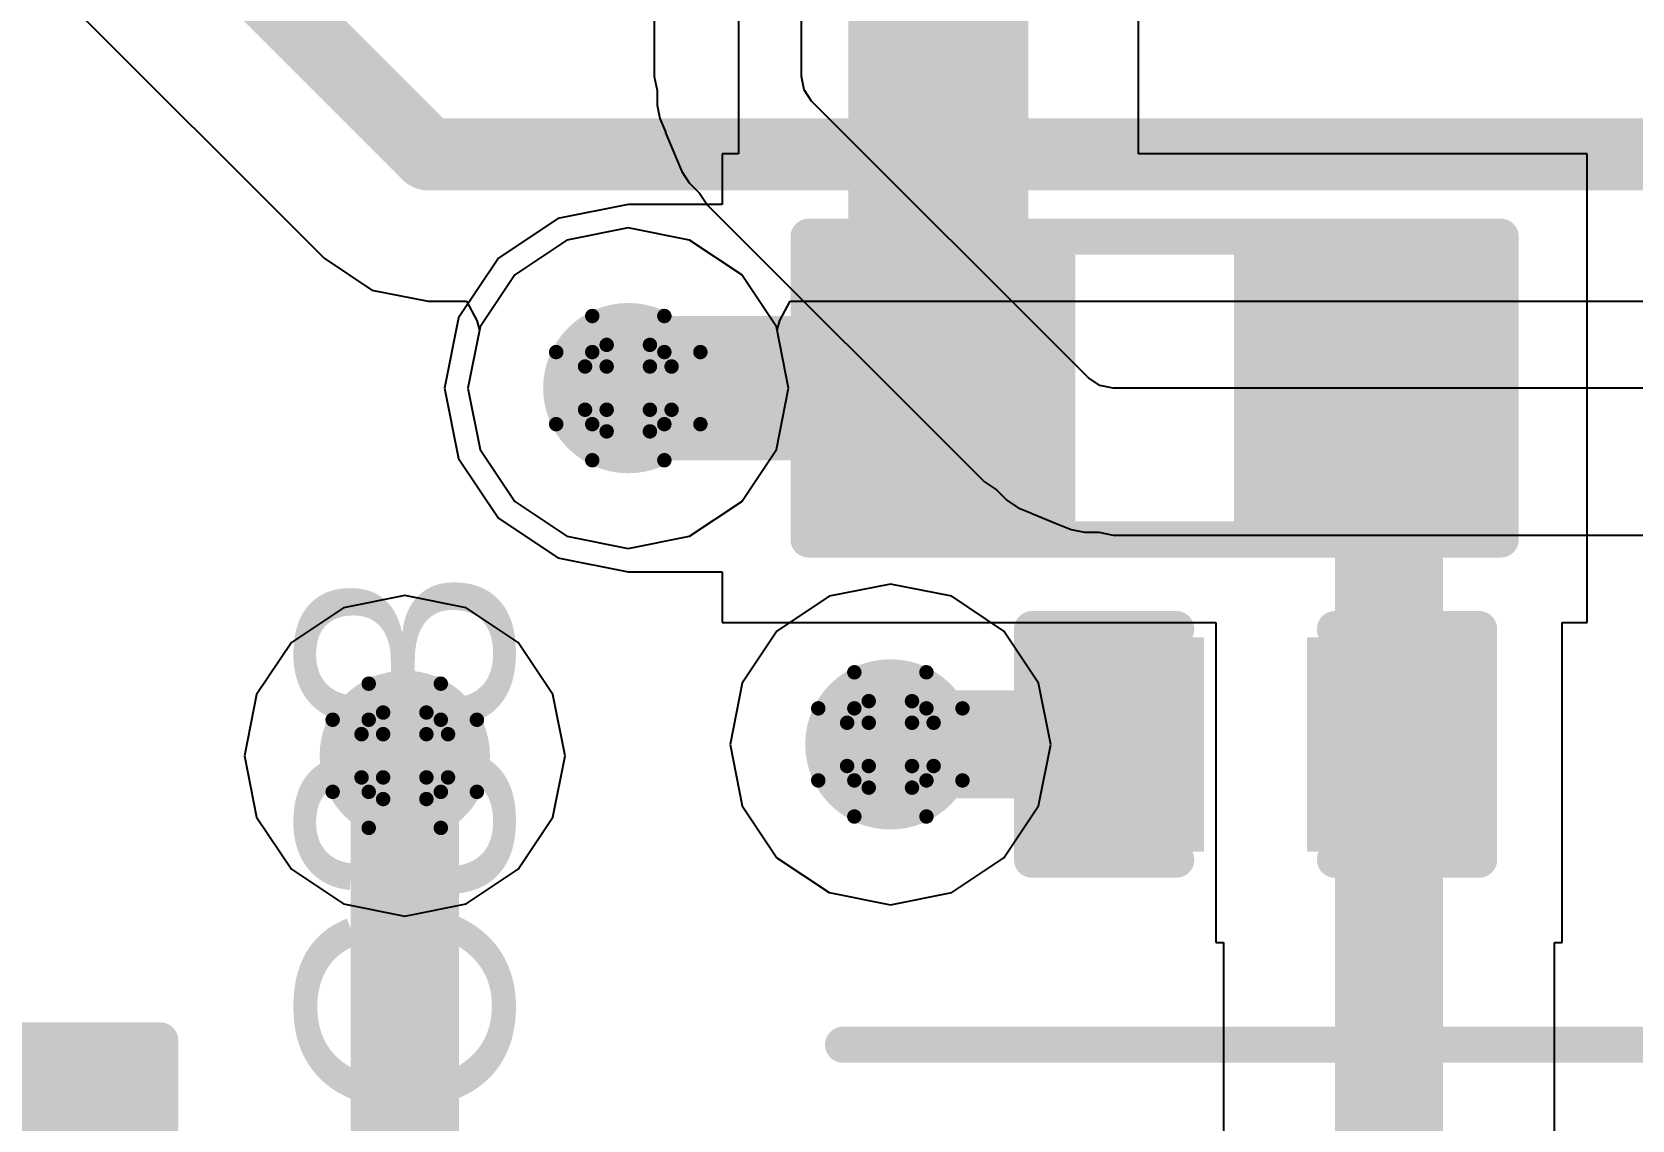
# Model space of a CAD drawing. Header units: inches. Extents: x 0 to 198, y 0 to 199.
# Drawn here: x 3.1393 to 3.3612, y 2.7205 to 2.8714 of the extents above; entities that cross this region are included whole.
import ezdxf

# ---------------------------------------------------------------- set-up
doc = ezdxf.new("R2010")
doc.units = ezdxf.units.IN
doc.header["$MEASUREMENT"] = 0
for name, color, linetype in [('Bottom Layer', 5, 'Continuous'), ('Drill Drawing', 1, 'Continuous'), ('Layer 1', 16, 'Continuous'), ('Layer 2', 76, 'Continuous'), ('Top Layer', 1, 'Continuous'), ('Top Overlay', 2, 'Continuous'), ('Top Paste', 8, 'Continuous'), ('Top Solder', 216, 'Continuous'), ('Via Holes', 16, 'Continuous')]:
    doc.layers.add(name, color=color, linetype=linetype)
doc.styles.add('Arial', font='', dxfattribs={"height": 0.2})
doc.styles.get('Arial').set_extended_font_data('Arial')

# ---------------------------------------------------------------- blocks, each defined once
blk = doc.blocks.new('41_SMD_UFL_M______47')
at = {"layer": 'Top Overlay'}
blk.add_lwpolyline([(-0.3560001, 0.3980001, 0.005, 0.005, 0), (0.3559999, 0.3980001, 0.005, 0.005, 0)], format="xyseb", dxfattribs=at)
blk.add_lwpolyline([(-0.3572501, 0.3980001, 0.0025, 0.0025, 1), (-0.3547501, 0.3980001, 0.0025, 0.0025, 1)], format="xyseb", close=True, dxfattribs=at)
blk = doc.blocks.new('R___0603_163')
at = {"layer": 'Top Layer'}
for points in [[(-0.0149996, 0.0175005), (-0.0149996, -0.0174995), (-0.0449996, -0.0174995), (-0.0449996, 0.0175005)], [(0.0450003, 0.0175005), (0.0450003, -0.0174995), (0.0150003, -0.0174995), (0.0150003, 0.0175005)]]:
    blk.add_hatch(color=1, dxfattribs=at).paths.add_polyline_path(points)
at = {"layer": 'Top Paste'}
for points in [[(-0.0149996, 0.0175005), (-0.0149996, -0.0174995), (-0.0449996, -0.0174995), (-0.0449996, 0.0175005)], [(0.0450003, 0.0175005), (0.0450003, -0.0174995), (0.0150003, -0.0174995), (0.0150003, 0.0175005)]]:
    blk.add_hatch(color=8, dxfattribs=at).paths.add_polyline_path(points)
at = {"layer": 'Top Solder'}
for points in [[(-0.0109996, 0.0215005), (-0.0109996, -0.0214995), (-0.0489996, -0.0214995), (-0.0489996, 0.0215005)], [(0.0490003, 0.0215005), (0.0490003, -0.0214995), (0.0110003, -0.0214995), (0.0110003, 0.0215005)]]:
    blk.add_hatch(color=216, dxfattribs=at).paths.add_polyline_path(points)
at = {"layer": 'Top Overlay'}
for points in [[(-0.0479995, 0.0210005, 0.005, 0.005, 0), (-0.0479996, -0.0209996, 0.005, 0.005, 0)], [(0.0480004, 0.0210004, 0.005, 0.005, 0), (-0.0479995, 0.0210005, 0.005, 0.005, 0)], [(0.0480004, 0.0210004, 0.005, 0.005, 0), (0.0480004, -0.0209997, 0.005, 0.005, 0)], [(0.0480004, -0.0209997, 0.005, 0.005, 0), (-0.0479996, -0.0209996, 0.005, 0.005, 0)]]:
    blk.add_lwpolyline(points, format="xyseb", dxfattribs=at)
for points in [[(-0.0492495, 0.0210005, 0.0025, 0.0025, 1), (-0.0467495, 0.0210005, 0.0025, 0.0025, 1)], [(-0.0492495, 0.0210005, 0.0025, 0.0025, 1), (-0.0467495, 0.0210005, 0.0025, 0.0025, 1)], [(0.0467504, 0.0210004, 0.0025, 0.0025, 1), (0.0492504, 0.0210004, 0.0025, 0.0025, 1)], [(0.0467504, 0.0210004, 0.0025, 0.0025, 1), (0.0492504, 0.0210004, 0.0025, 0.0025, 1)], [(-0.0492496, -0.0209996, 0.0025, 0.0025, 1), (-0.0467496, -0.0209996, 0.0025, 0.0025, 1)], [(-0.0492496, -0.0209996, 0.0025, 0.0025, 1), (-0.0467496, -0.0209996, 0.0025, 0.0025, 1)], [(0.0467504, -0.0209997, 0.0025, 0.0025, 1), (0.0492504, -0.0209997, 0.0025, 0.0025, 1)], [(0.0467504, -0.0209997, 0.0025, 0.0025, 1), (0.0492504, -0.0209997, 0.0025, 0.0025, 1)]]:
    blk.add_lwpolyline(points, format="xyseb", close=True, dxfattribs=at)
blk = doc.blocks.new('C___0805_345')
at = {"layer": 'Top Layer'}
for points in [[(-0.0600001, 0.0299996), (-0.0200001, 0.0299996), (-0.0200001, -0.0300004), (-0.0600001, -0.0300004)], [(0.0199999, 0.0299996), (0.0599999, 0.0299996), (0.0599999, -0.0300004), (0.0199999, -0.0300004)]]:
    blk.add_hatch(color=1, dxfattribs=at).paths.add_polyline_path(points)
at = {"layer": 'Top Paste'}
for points in [[(-0.0600001, 0.0299996), (-0.0200001, 0.0299996), (-0.0200001, -0.0300004), (-0.0600001, -0.0300004)], [(0.0199999, 0.0299996), (0.0599999, 0.0299996), (0.0599999, -0.0300004), (0.0199999, -0.0300004)]]:
    blk.add_hatch(color=8, dxfattribs=at).paths.add_polyline_path(points)
at = {"layer": 'Top Solder'}
for points in [[(-0.062756, 0.0327555), (-0.0172442, 0.0327555), (-0.0172442, -0.0327563), (-0.062756, -0.0327563)], [(0.017244, 0.0327555), (0.0627558, 0.0327555), (0.0627558, -0.0327563), (0.017244, -0.0327563)]]:
    blk.add_hatch(color=216, dxfattribs=at).paths.add_polyline_path(points)
at = {"layer": 'Top Overlay'}
for points in [[(-0.0240001, 0.0339996, 0.005, 0.005, 0), (-0.0640001, 0.0339996, 0.005, 0.005, 0)], [(-0.0640001, -0.0340004, 0.005, 0.005, 0), (-0.0640001, 0.0339996, 0.005, 0.005, 0)], [(0.0639999, 0.0339996, 0.005, 0.005, 0), (0.0239999, 0.0339996, 0.005, 0.005, 0)], [(0.0639999, -0.0340004, 0.005, 0.005, 0), (0.0639999, 0.0339996, 0.005, 0.005, 0)], [(-0.0240001, -0.0340004, 0.005, 0.005, 0), (-0.0640001, -0.0340004, 0.005, 0.005, 0)], [(0.0639999, -0.0340004, 0.005, 0.005, 0), (0.0239999, -0.0340004, 0.005, 0.005, 0)]]:
    blk.add_lwpolyline(points, format="xyseb", dxfattribs=at)
for points in [[(-0.0652501, 0.0339996, 0.0025, 0.0025, 1), (-0.0627501, 0.0339996, 0.0025, 0.0025, 1)], [(-0.0652501, 0.0339996, 0.0025, 0.0025, 1), (-0.0627501, 0.0339996, 0.0025, 0.0025, 1)], [(-0.0252501, 0.0339996, 0.0025, 0.0025, 1), (-0.0227501, 0.0339996, 0.0025, 0.0025, 1)], [(0.0227499, 0.0339996, 0.0025, 0.0025, 1), (0.0252499, 0.0339996, 0.0025, 0.0025, 1)], [(0.0627499, 0.0339996, 0.0025, 0.0025, 1), (0.0652499, 0.0339996, 0.0025, 0.0025, 1)], [(0.0627499, 0.0339996, 0.0025, 0.0025, 1), (0.0652499, 0.0339996, 0.0025, 0.0025, 1)], [(-0.0652501, -0.0340004, 0.0025, 0.0025, 1), (-0.0627501, -0.0340004, 0.0025, 0.0025, 1)], [(-0.0652501, -0.0340004, 0.0025, 0.0025, 1), (-0.0627501, -0.0340004, 0.0025, 0.0025, 1)], [(-0.0252501, -0.0340004, 0.0025, 0.0025, 1), (-0.0227501, -0.0340004, 0.0025, 0.0025, 1)], [(0.0227499, -0.0340004, 0.0025, 0.0025, 1), (0.0252499, -0.0340004, 0.0025, 0.0025, 1)], [(0.0627499, -0.0340004, 0.0025, 0.0025, 1), (0.0652499, -0.0340004, 0.0025, 0.0025, 1)], [(0.0627499, -0.0340004, 0.0025, 0.0025, 1), (0.0652499, -0.0340004, 0.0025, 0.0025, 1)]]:
    blk.add_lwpolyline(points, format="xyseb", close=True, dxfattribs=at)
blk = doc.blocks.new('C___0402_348')
at = {"layer": 'Top Layer'}
for points in [[(-0.0274996, -0.0124998), (-0.0274996, 0.0125002), (-0.009499599999999999, 0.0125002), (-0.009499600000000002, -0.0124998)], [(0.009500399999999999, -0.0124999), (0.0095004, 0.0125001), (0.0275004, 0.0125001), (0.0275004, -0.0124999)]]:
    blk.add_hatch(color=1, dxfattribs=at).paths.add_polyline_path(points)
at = {"layer": 'Top Paste'}
for points in [[(-0.0274996, -0.0124998), (-0.0274996, 0.0125002), (-0.009499599999999999, 0.0125002), (-0.009499600000000002, -0.0124998)], [(0.009500399999999999, -0.0124999), (0.0095004, 0.0125001), (0.0275004, 0.0125001), (0.0275004, -0.0124999)]]:
    blk.add_hatch(color=8, dxfattribs=at).paths.add_polyline_path(points)
at = {"layer": 'Top Solder'}
for points in [[(-0.0298618, -0.014862), (-0.0298618, 0.0148624), (-0.007137399999999999, 0.0148624), (-0.007137400000000001, -0.014862)], [(0.007138199999999998, -0.0148621), (0.007138200000000002, 0.0148623), (0.0298626, 0.0148623), (0.0298626, -0.0148621)]]:
    blk.add_hatch(color=216, dxfattribs=at).paths.add_polyline_path(points)
at = {"layer": 'Top Overlay'}
for points in [[(-0.0309996, -0.0159999, 0.005, 0.005, 0), (-0.0309995, 0.0160001, 0.005, 0.005, 0)], [(-0.0309995, 0.0160001, 0.005, 0.005, 0), (-0.0109996, 0.0160001, 0.005, 0.005, 0)], [(0.0110002, 0.0160001, 0.005, 0.005, 0), (0.0310003, 0.0160001, 0.005, 0.005, 0)], [(0.0310003, 0.0160001, 0.005, 0.005, 0), (0.0310004, -0.0159999, 0.005, 0.005, 0)], [(-0.0309996, -0.0159999, 0.005, 0.005, 0), (-0.0109997, -0.0159999, 0.005, 0.005, 0)], [(0.0110004, -0.0159999, 0.005, 0.005, 0), (0.0310004, -0.0159999, 0.005, 0.005, 0)]]:
    blk.add_lwpolyline(points, format="xyseb", dxfattribs=at)
for points in [[(-0.0322495, 0.0160001, 0.0025, 0.0025, 1), (-0.0297495, 0.0160001, 0.0025, 0.0025, 1)], [(-0.0322495, 0.0160001, 0.0025, 0.0025, 1), (-0.0297495, 0.0160001, 0.0025, 0.0025, 1)], [(-0.0122496, 0.0160001, 0.0025, 0.0025, 1), (-0.0097496, 0.0160001, 0.0025, 0.0025, 1)], [(0.0097502, 0.0160001, 0.0025, 0.0025, 1), (0.0122502, 0.0160001, 0.0025, 0.0025, 1)], [(0.0297503, 0.0160001, 0.0025, 0.0025, 1), (0.0322503, 0.0160001, 0.0025, 0.0025, 1)], [(0.0297503, 0.0160001, 0.0025, 0.0025, 1), (0.0322503, 0.0160001, 0.0025, 0.0025, 1)], [(-0.0322496, -0.0159999, 0.0025, 0.0025, 1), (-0.0297496, -0.0159999, 0.0025, 0.0025, 1)], [(-0.0322496, -0.0159999, 0.0025, 0.0025, 1), (-0.0297496, -0.0159999, 0.0025, 0.0025, 1)], [(-0.0122497, -0.0159999, 0.0025, 0.0025, 1), (-0.0097497, -0.0159999, 0.0025, 0.0025, 1)], [(0.0097504, -0.0159999, 0.0025, 0.0025, 1), (0.0122504, -0.0159999, 0.0025, 0.0025, 1)], [(0.0297504, -0.0159999, 0.0025, 0.0025, 1), (0.0322504, -0.0159999, 0.0025, 0.0025, 1)], [(0.0297504, -0.0159999, 0.0025, 0.0025, 1), (0.0322504, -0.0159999, 0.0025, 0.0025, 1)]]:
    blk.add_lwpolyline(points, format="xyseb", close=True, dxfattribs=at)

msp = doc.modelspace()

# ---------------------------------------------------------------- hatches: boundary and pattern name
at = {"layer": 'Bottom Layer'}
h = msp.add_hatch(color=5, dxfattribs=at)
edge = h.paths.add_edge_path()
edge.add_arc((3.2219996, 2.8219996), 0.011811, 0, 360)
h = msp.add_hatch(color=5, dxfattribs=at)
edge = h.paths.add_edge_path()
edge.add_arc((3.191, 2.771), 0.011811, 0, 360)
h = msp.add_hatch(color=5, dxfattribs=at)
edge = h.paths.add_edge_path()
edge.add_arc((3.2583475, 2.7725816), 0.011811, 0, 360)
at = {"layer": 'Layer 1'}
h = msp.add_hatch(color=16, dxfattribs=at)
edge = h.paths.add_edge_path()
edge.add_arc((3.2219996, 2.8219996), 0.011811, 0, 360)
h = msp.add_hatch(color=16, dxfattribs=at)
edge = h.paths.add_edge_path()
edge.add_arc((3.191, 2.771), 0.011811, 0, 360)
h = msp.add_hatch(color=16, dxfattribs=at)
edge = h.paths.add_edge_path()
edge.add_arc((3.2583475, 2.7725816), 0.011811, 0, 360)
at = {"layer": 'Layer 2'}
h = msp.add_hatch(color=76, dxfattribs=at)
edge = h.paths.add_edge_path()
edge.add_arc((3.2219996, 2.8219996), 0.011811, 0, 360)
h = msp.add_hatch(color=76, dxfattribs=at)
edge = h.paths.add_edge_path()
edge.add_arc((3.191, 2.771), 0.011811, 0, 360)
h = msp.add_hatch(color=76, dxfattribs=at)
edge = h.paths.add_edge_path()
edge.add_arc((3.2583475, 2.7725816), 0.011811, 0, 360)
at = {"layer": 'Top Layer'}
h = msp.add_hatch(color=1, dxfattribs=at)
edge = h.paths.add_edge_path()
edge.add_arc((3.2219996, 2.8219996), 0.011811, 0, 360)
h = msp.add_hatch(color=1, dxfattribs=at)
edge = h.paths.add_edge_path()
edge.add_arc((3.191, 2.771), 0.011811, 0, 360)
h = msp.add_hatch(color=1, dxfattribs=at)
edge = h.paths.add_edge_path()
edge.add_arc((3.2583475, 2.7725816), 0.011811, 0, 360)
at = {"layer": 'Via Holes'}
h = msp.add_hatch(color=7, dxfattribs=at)
edge = h.paths.add_edge_path()
edge.add_arc((3.2219996, 2.8219996), 0.0059055, 0, 360)
h = msp.add_hatch(color=7, dxfattribs=at)
edge = h.paths.add_edge_path()
edge.add_arc((3.2583475, 2.7725816), 0.0059055, 0, 360)
h = msp.add_hatch(color=7, dxfattribs=at)
edge = h.paths.add_edge_path()
edge.add_arc((3.191, 2.771), 0.0059055, 0, 360)

# ---------------------------------------------------------------- linework, layer by layer
at = {"layer": 'Bottom Layer'}
for p, q in [((3.1429144, 2.8769136), (3.1798132, 2.8400148)), ((3.1798132, 2.8400148), (3.1864288, 2.8355944)), ((3.1864288, 2.8355944), (3.1942324, 2.8340422)), ((3.1942324, 2.8340422), (3.1995716, 2.8340422)), ((3.1995716, 2.8340422), (3.2009978, 2.831374)), ((3.2430014, 2.831374), (3.2444276, 2.8340422)), ((3.2444276, 2.8340422), (3.6281613, 2.8340422)), ((3.2013611, 2.8300421), (3.1997613, 2.8219996)), ((3.2009978, 2.831374), (3.2013611, 2.8300421)), ((3.2426381, 2.8300421), (3.2430014, 2.831374)), ((3.2442379, 2.8219996), (3.2426381, 2.8300421)), ((3.1997613, 2.8219996), (3.2014541, 2.8134894)), ((3.2425451, 2.8134894), (3.2442379, 2.8219996)), ((3.2014541, 2.8134894), (3.2062747, 2.8062747)), ((3.2377245, 2.8062747), (3.2425451, 2.8134894)), ((3.2062747, 2.8062747), (3.2134894, 2.8014541)), ((3.2305098, 2.8014541), (3.2377245, 2.8062747)), ((3.2134894, 2.8014541), (3.2219996, 2.7997613)), ((3.2219996, 2.7997613), (3.2305098, 2.8014541))]:
    msp.add_line(p, q, dxfattribs=at)
for points in [[(3.1573336, 2.8913328, 0.01, 0.01, 0), (3.1942324, 2.854434, 0.01, 0.01, 0)], [(3.1942324, 2.854434, 0.01, 0.01, 0), (3.6281613, 2.854434, 0.01, 0.01, 0)]]:
    msp.add_lwpolyline(points, format="xyseb", dxfattribs=at)
msp.add_lwpolyline([(3.1917324, 2.854434, 0.005, 0.005, 1), (3.1967324, 2.854434, 0.005, 0.005, 1)], format="xyseb", close=True, dxfattribs=at)
msp.add_lwpolyline([(3.1917324, 2.854434, 0.005, 0.005, 1), (3.1967324, 2.854434, 0.005, 0.005, 1)], format="xyseb", close=True, dxfattribs=at)
at = {"layer": 'Drill Drawing'}
for points in [[(3.2169996, 2.8269996, 0.002, 0.002, 0), (3.2169996, 2.8319996, 0.002, 0.002, 0)], [(3.2169996, 2.8319996, 0.002, 0.002, 0), (3.2269996, 2.8319996, 0.002, 0.002, 0)], [(3.2269996, 2.8269996, 0.002, 0.002, 0), (3.2269996, 2.8319996, 0.002, 0.002, 0)], [(3.2119996, 2.8169996, 0.002, 0.002, 0), (3.2119996, 2.8269996, 0.002, 0.002, 0)], [(3.2119996, 2.8269996, 0.002, 0.002, 0), (3.2169996, 2.8269996, 0.002, 0.002, 0)], [(3.2189996, 2.8249996, 0.002, 0.002, 0), (3.2189996, 2.8279996, 0.002, 0.002, 0)], [(3.2189996, 2.8279996, 0.002, 0.002, 0), (3.2249996, 2.8279996, 0.002, 0.002, 0)], [(3.2249996, 2.8249996, 0.002, 0.002, 0), (3.2249996, 2.8279996, 0.002, 0.002, 0)], [(3.2269996, 2.8269996, 0.002, 0.002, 0), (3.2319996, 2.8269996, 0.002, 0.002, 0)], [(3.2319996, 2.8169996, 0.002, 0.002, 0), (3.2319996, 2.8269996, 0.002, 0.002, 0)], [(3.2159996, 2.8189996, 0.002, 0.002, 0), (3.2159996, 2.8249996, 0.002, 0.002, 0)], [(3.2159996, 2.8249996, 0.002, 0.002, 0), (3.2189996, 2.8249996, 0.002, 0.002, 0)], [(3.2249996, 2.8249996, 0.002, 0.002, 0), (3.2279996, 2.8249996, 0.002, 0.002, 0)], [(3.2279996, 2.8189996, 0.002, 0.002, 0), (3.2279996, 2.8249996, 0.002, 0.002, 0)], [(3.2159996, 2.8189996, 0.002, 0.002, 0), (3.2189996, 2.8189996, 0.002, 0.002, 0)], [(3.2189996, 2.8159996, 0.002, 0.002, 0), (3.2189996, 2.8189996, 0.002, 0.002, 0)], [(3.2249996, 2.8189996, 0.002, 0.002, 0), (3.2279996, 2.8189996, 0.002, 0.002, 0)], [(3.2249996, 2.8159996, 0.002, 0.002, 0), (3.2249996, 2.8189996, 0.002, 0.002, 0)], [(3.2119996, 2.8169996, 0.002, 0.002, 0), (3.2169996, 2.8169996, 0.002, 0.002, 0)], [(3.2169996, 2.8119996, 0.002, 0.002, 0), (3.2169996, 2.8169996, 0.002, 0.002, 0)], [(3.2189996, 2.8159996, 0.002, 0.002, 0), (3.2249996, 2.8159996, 0.002, 0.002, 0)], [(3.2269996, 2.8169996, 0.002, 0.002, 0), (3.2319996, 2.8169996, 0.002, 0.002, 0)], [(3.2269996, 2.8119996, 0.002, 0.002, 0), (3.2269996, 2.8169996, 0.002, 0.002, 0)], [(3.2169996, 2.8119996, 0.002, 0.002, 0), (3.2269996, 2.8119996, 0.002, 0.002, 0)], [(3.2533475, 2.7775816, 0.002, 0.002, 0), (3.2533475, 2.7825816, 0.002, 0.002, 0)], [(3.2533475, 2.7825816, 0.002, 0.002, 0), (3.2633475, 2.7825816, 0.002, 0.002, 0)], [(3.2633475, 2.7775816, 0.002, 0.002, 0), (3.2633475, 2.7825816, 0.002, 0.002, 0)], [(3.186, 2.776, 0.002, 0.002, 0), (3.186, 2.781, 0.002, 0.002, 0)], [(3.186, 2.781, 0.002, 0.002, 0), (3.196, 2.781, 0.002, 0.002, 0)], [(3.196, 2.776, 0.002, 0.002, 0), (3.196, 2.781, 0.002, 0.002, 0)], [(3.2483475, 2.7675816, 0.002, 0.002, 0), (3.2483475, 2.7775816, 0.002, 0.002, 0)], [(3.2483475, 2.7775816, 0.002, 0.002, 0), (3.2533475, 2.7775816, 0.002, 0.002, 0)], [(3.2553475, 2.7755816, 0.002, 0.002, 0), (3.2553475, 2.7785816, 0.002, 0.002, 0)], [(3.2553475, 2.7785816, 0.002, 0.002, 0), (3.2613475, 2.7785816, 0.002, 0.002, 0)], [(3.2613475, 2.7755816, 0.002, 0.002, 0), (3.2613475, 2.7785816, 0.002, 0.002, 0)], [(3.2633475, 2.7775816, 0.002, 0.002, 0), (3.2683475, 2.7775816, 0.002, 0.002, 0)], [(3.2683475, 2.7675816, 0.002, 0.002, 0), (3.2683475, 2.7775816, 0.002, 0.002, 0)], [(3.181, 2.766, 0.002, 0.002, 0), (3.181, 2.776, 0.002, 0.002, 0)], [(3.181, 2.776, 0.002, 0.002, 0), (3.186, 2.776, 0.002, 0.002, 0)], [(3.188, 2.774, 0.002, 0.002, 0), (3.188, 2.777, 0.002, 0.002, 0)], [(3.188, 2.777, 0.002, 0.002, 0), (3.194, 2.777, 0.002, 0.002, 0)], [(3.194, 2.774, 0.002, 0.002, 0), (3.194, 2.777, 0.002, 0.002, 0)], [(3.196, 2.776, 0.002, 0.002, 0), (3.201, 2.776, 0.002, 0.002, 0)], [(3.201, 2.766, 0.002, 0.002, 0), (3.201, 2.776, 0.002, 0.002, 0)], [(3.2523475, 2.7695816, 0.002, 0.002, 0), (3.2523475, 2.7755816, 0.002, 0.002, 0)], [(3.2523475, 2.7755816, 0.002, 0.002, 0), (3.2553475, 2.7755816, 0.002, 0.002, 0)], [(3.2613475, 2.7755816, 0.002, 0.002, 0), (3.2643475, 2.7755816, 0.002, 0.002, 0)], [(3.2643475, 2.7695816, 0.002, 0.002, 0), (3.2643475, 2.7755816, 0.002, 0.002, 0)], [(3.185, 2.768, 0.002, 0.002, 0), (3.185, 2.774, 0.002, 0.002, 0)], [(3.185, 2.774, 0.002, 0.002, 0), (3.188, 2.774, 0.002, 0.002, 0)], [(3.194, 2.774, 0.002, 0.002, 0), (3.197, 2.774, 0.002, 0.002, 0)], [(3.197, 2.768, 0.002, 0.002, 0), (3.197, 2.774, 0.002, 0.002, 0)], [(3.2523475, 2.7695816, 0.002, 0.002, 0), (3.2553475, 2.7695816, 0.002, 0.002, 0)], [(3.2553475, 2.7665816, 0.002, 0.002, 0), (3.2553475, 2.7695816, 0.002, 0.002, 0)], [(3.2613475, 2.7695816, 0.002, 0.002, 0), (3.2643475, 2.7695816, 0.002, 0.002, 0)], [(3.2613475, 2.7665816, 0.002, 0.002, 0), (3.2613475, 2.7695816, 0.002, 0.002, 0)], [(3.185, 2.768, 0.002, 0.002, 0), (3.188, 2.768, 0.002, 0.002, 0)], [(3.188, 2.765, 0.002, 0.002, 0), (3.188, 2.768, 0.002, 0.002, 0)], [(3.194, 2.768, 0.002, 0.002, 0), (3.197, 2.768, 0.002, 0.002, 0)], [(3.194, 2.765, 0.002, 0.002, 0), (3.194, 2.768, 0.002, 0.002, 0)], [(3.2483475, 2.7675816, 0.002, 0.002, 0), (3.2533475, 2.7675816, 0.002, 0.002, 0)], [(3.2533475, 2.7625816, 0.002, 0.002, 0), (3.2533475, 2.7675816, 0.002, 0.002, 0)], [(3.2553475, 2.7665816, 0.002, 0.002, 0), (3.2613475, 2.7665816, 0.002, 0.002, 0)], [(3.2633475, 2.7675816, 0.002, 0.002, 0), (3.2683475, 2.7675816, 0.002, 0.002, 0)], [(3.2633475, 2.7625816, 0.002, 0.002, 0), (3.2633475, 2.7675816, 0.002, 0.002, 0)], [(3.181, 2.766, 0.002, 0.002, 0), (3.186, 2.766, 0.002, 0.002, 0)], [(3.186, 2.761, 0.002, 0.002, 0), (3.186, 2.766, 0.002, 0.002, 0)], [(3.188, 2.765, 0.002, 0.002, 0), (3.194, 2.765, 0.002, 0.002, 0)], [(3.196, 2.766, 0.002, 0.002, 0), (3.201, 2.766, 0.002, 0.002, 0)], [(3.196, 2.761, 0.002, 0.002, 0), (3.196, 2.766, 0.002, 0.002, 0)], [(3.2533475, 2.7625816, 0.002, 0.002, 0), (3.2633475, 2.7625816, 0.002, 0.002, 0)], [(3.186, 2.761, 0.002, 0.002, 0), (3.196, 2.761, 0.002, 0.002, 0)]]:
    msp.add_lwpolyline(points, format="xyseb", dxfattribs=at)
for points in [[(3.2164996, 2.8319996, 0.001, 0.001, 1), (3.2174996, 2.8319996, 0.001, 0.001, 1)], [(3.2164996, 2.8319996, 0.001, 0.001, 1), (3.2174996, 2.8319996, 0.001, 0.001, 1)], [(3.2264996, 2.8319996, 0.001, 0.001, 1), (3.2274996, 2.8319996, 0.001, 0.001, 1)], [(3.2264996, 2.8319996, 0.001, 0.001, 1), (3.2274996, 2.8319996, 0.001, 0.001, 1)], [(3.2114996, 2.8269996, 0.001, 0.001, 1), (3.2124996, 2.8269996, 0.001, 0.001, 1)], [(3.2114996, 2.8269996, 0.001, 0.001, 1), (3.2124996, 2.8269996, 0.001, 0.001, 1)], [(3.2164996, 2.8269996, 0.001, 0.001, 1), (3.2174996, 2.8269996, 0.001, 0.001, 1)], [(3.2164996, 2.8269996, 0.001, 0.001, 1), (3.2174996, 2.8269996, 0.001, 0.001, 1)], [(3.2184996, 2.8279996, 0.001, 0.001, 1), (3.2194996, 2.8279996, 0.001, 0.001, 1)], [(3.2184996, 2.8279996, 0.001, 0.001, 1), (3.2194996, 2.8279996, 0.001, 0.001, 1)], [(3.2244996, 2.8279996, 0.001, 0.001, 1), (3.2254996, 2.8279996, 0.001, 0.001, 1)], [(3.2244996, 2.8279996, 0.001, 0.001, 1), (3.2254996, 2.8279996, 0.001, 0.001, 1)], [(3.2264996, 2.8269996, 0.001, 0.001, 1), (3.2274996, 2.8269996, 0.001, 0.001, 1)], [(3.2264996, 2.8269996, 0.001, 0.001, 1), (3.2274996, 2.8269996, 0.001, 0.001, 1)], [(3.2314996, 2.8269996, 0.001, 0.001, 1), (3.2324996, 2.8269996, 0.001, 0.001, 1)], [(3.2314996, 2.8269996, 0.001, 0.001, 1), (3.2324996, 2.8269996, 0.001, 0.001, 1)], [(3.2154996, 2.8249996, 0.001, 0.001, 1), (3.2164996, 2.8249996, 0.001, 0.001, 1)], [(3.2154996, 2.8249996, 0.001, 0.001, 1), (3.2164996, 2.8249996, 0.001, 0.001, 1)], [(3.2184996, 2.8249996, 0.001, 0.001, 1), (3.2194996, 2.8249996, 0.001, 0.001, 1)], [(3.2184996, 2.8249996, 0.001, 0.001, 1), (3.2194996, 2.8249996, 0.001, 0.001, 1)], [(3.2244996, 2.8249996, 0.001, 0.001, 1), (3.2254996, 2.8249996, 0.001, 0.001, 1)], [(3.2244996, 2.8249996, 0.001, 0.001, 1), (3.2254996, 2.8249996, 0.001, 0.001, 1)], [(3.2274996, 2.8249996, 0.001, 0.001, 1), (3.2284996, 2.8249996, 0.001, 0.001, 1)], [(3.2274996, 2.8249996, 0.001, 0.001, 1), (3.2284996, 2.8249996, 0.001, 0.001, 1)], [(3.2154996, 2.8189996, 0.001, 0.001, 1), (3.2164996, 2.8189996, 0.001, 0.001, 1)], [(3.2154996, 2.8189996, 0.001, 0.001, 1), (3.2164996, 2.8189996, 0.001, 0.001, 1)], [(3.2184996, 2.8189996, 0.001, 0.001, 1), (3.2194996, 2.8189996, 0.001, 0.001, 1)], [(3.2184996, 2.8189996, 0.001, 0.001, 1), (3.2194996, 2.8189996, 0.001, 0.001, 1)], [(3.2244996, 2.8189996, 0.001, 0.001, 1), (3.2254996, 2.8189996, 0.001, 0.001, 1)], [(3.2244996, 2.8189996, 0.001, 0.001, 1), (3.2254996, 2.8189996, 0.001, 0.001, 1)], [(3.2274996, 2.8189996, 0.001, 0.001, 1), (3.2284996, 2.8189996, 0.001, 0.001, 1)], [(3.2274996, 2.8189996, 0.001, 0.001, 1), (3.2284996, 2.8189996, 0.001, 0.001, 1)], [(3.2114996, 2.8169996, 0.001, 0.001, 1), (3.2124996, 2.8169996, 0.001, 0.001, 1)], [(3.2114996, 2.8169996, 0.001, 0.001, 1), (3.2124996, 2.8169996, 0.001, 0.001, 1)], [(3.2164996, 2.8169996, 0.001, 0.001, 1), (3.2174996, 2.8169996, 0.001, 0.001, 1)], [(3.2164996, 2.8169996, 0.001, 0.001, 1), (3.2174996, 2.8169996, 0.001, 0.001, 1)], [(3.2184996, 2.8159996, 0.001, 0.001, 1), (3.2194996, 2.8159996, 0.001, 0.001, 1)], [(3.2184996, 2.8159996, 0.001, 0.001, 1), (3.2194996, 2.8159996, 0.001, 0.001, 1)], [(3.2244996, 2.8159996, 0.001, 0.001, 1), (3.2254996, 2.8159996, 0.001, 0.001, 1)], [(3.2244996, 2.8159996, 0.001, 0.001, 1), (3.2254996, 2.8159996, 0.001, 0.001, 1)], [(3.2264996, 2.8169996, 0.001, 0.001, 1), (3.2274996, 2.8169996, 0.001, 0.001, 1)], [(3.2264996, 2.8169996, 0.001, 0.001, 1), (3.2274996, 2.8169996, 0.001, 0.001, 1)], [(3.2314996, 2.8169996, 0.001, 0.001, 1), (3.2324996, 2.8169996, 0.001, 0.001, 1)], [(3.2314996, 2.8169996, 0.001, 0.001, 1), (3.2324996, 2.8169996, 0.001, 0.001, 1)], [(3.2164996, 2.8119996, 0.001, 0.001, 1), (3.2174996, 2.8119996, 0.001, 0.001, 1)], [(3.2164996, 2.8119996, 0.001, 0.001, 1), (3.2174996, 2.8119996, 0.001, 0.001, 1)], [(3.2264996, 2.8119996, 0.001, 0.001, 1), (3.2274996, 2.8119996, 0.001, 0.001, 1)], [(3.2264996, 2.8119996, 0.001, 0.001, 1), (3.2274996, 2.8119996, 0.001, 0.001, 1)], [(3.2528475, 2.7825816, 0.001, 0.001, 1), (3.2538475, 2.7825816, 0.001, 0.001, 1)], [(3.2528475, 2.7825816, 0.001, 0.001, 1), (3.2538475, 2.7825816, 0.001, 0.001, 1)], [(3.2628475, 2.7825816, 0.001, 0.001, 1), (3.2638475, 2.7825816, 0.001, 0.001, 1)], [(3.2628475, 2.7825816, 0.001, 0.001, 1), (3.2638475, 2.7825816, 0.001, 0.001, 1)], [(3.1855, 2.781, 0.001, 0.001, 1), (3.1865, 2.781, 0.001, 0.001, 1)], [(3.1855, 2.781, 0.001, 0.001, 1), (3.1865, 2.781, 0.001, 0.001, 1)], [(3.1955, 2.781, 0.001, 0.001, 1), (3.1965, 2.781, 0.001, 0.001, 1)], [(3.1955, 2.781, 0.001, 0.001, 1), (3.1965, 2.781, 0.001, 0.001, 1)], [(3.2478475, 2.7775816, 0.001, 0.001, 1), (3.2488475, 2.7775816, 0.001, 0.001, 1)], [(3.2478475, 2.7775816, 0.001, 0.001, 1), (3.2488475, 2.7775816, 0.001, 0.001, 1)], [(3.2528475, 2.7775816, 0.001, 0.001, 1), (3.2538475, 2.7775816, 0.001, 0.001, 1)], [(3.2528475, 2.7775816, 0.001, 0.001, 1), (3.2538475, 2.7775816, 0.001, 0.001, 1)], [(3.2548475, 2.7785816, 0.001, 0.001, 1), (3.2558475, 2.7785816, 0.001, 0.001, 1)], [(3.2548475, 2.7785816, 0.001, 0.001, 1), (3.2558475, 2.7785816, 0.001, 0.001, 1)], [(3.2608475, 2.7785816, 0.001, 0.001, 1), (3.2618475, 2.7785816, 0.001, 0.001, 1)], [(3.2608475, 2.7785816, 0.001, 0.001, 1), (3.2618475, 2.7785816, 0.001, 0.001, 1)], [(3.2628475, 2.7775816, 0.001, 0.001, 1), (3.2638475, 2.7775816, 0.001, 0.001, 1)], [(3.2628475, 2.7775816, 0.001, 0.001, 1), (3.2638475, 2.7775816, 0.001, 0.001, 1)], [(3.2678475, 2.7775816, 0.001, 0.001, 1), (3.2688475, 2.7775816, 0.001, 0.001, 1)], [(3.2678475, 2.7775816, 0.001, 0.001, 1), (3.2688475, 2.7775816, 0.001, 0.001, 1)], [(3.1805, 2.776, 0.001, 0.001, 1), (3.1815, 2.776, 0.001, 0.001, 1)], [(3.1805, 2.776, 0.001, 0.001, 1), (3.1815, 2.776, 0.001, 0.001, 1)], [(3.1855, 2.776, 0.001, 0.001, 1), (3.1865, 2.776, 0.001, 0.001, 1)], [(3.1855, 2.776, 0.001, 0.001, 1), (3.1865, 2.776, 0.001, 0.001, 1)], [(3.1875, 2.777, 0.001, 0.001, 1), (3.1885, 2.777, 0.001, 0.001, 1)], [(3.1875, 2.777, 0.001, 0.001, 1), (3.1885, 2.777, 0.001, 0.001, 1)], [(3.1935, 2.777, 0.001, 0.001, 1), (3.1945, 2.777, 0.001, 0.001, 1)], [(3.1935, 2.777, 0.001, 0.001, 1), (3.1945, 2.777, 0.001, 0.001, 1)], [(3.1955, 2.776, 0.001, 0.001, 1), (3.1965, 2.776, 0.001, 0.001, 1)], [(3.1955, 2.776, 0.001, 0.001, 1), (3.1965, 2.776, 0.001, 0.001, 1)], [(3.2005, 2.776, 0.001, 0.001, 1), (3.2015, 2.776, 0.001, 0.001, 1)], [(3.2005, 2.776, 0.001, 0.001, 1), (3.2015, 2.776, 0.001, 0.001, 1)], [(3.2518475, 2.7755816, 0.001, 0.001, 1), (3.2528475, 2.7755816, 0.001, 0.001, 1)], [(3.2518475, 2.7755816, 0.001, 0.001, 1), (3.2528475, 2.7755816, 0.001, 0.001, 1)], [(3.2548475, 2.7755816, 0.001, 0.001, 1), (3.2558475, 2.7755816, 0.001, 0.001, 1)], [(3.2548475, 2.7755816, 0.001, 0.001, 1), (3.2558475, 2.7755816, 0.001, 0.001, 1)], [(3.2608475, 2.7755816, 0.001, 0.001, 1), (3.2618475, 2.7755816, 0.001, 0.001, 1)], [(3.2608475, 2.7755816, 0.001, 0.001, 1), (3.2618475, 2.7755816, 0.001, 0.001, 1)], [(3.2638475, 2.7755816, 0.001, 0.001, 1), (3.2648475, 2.7755816, 0.001, 0.001, 1)], [(3.2638475, 2.7755816, 0.001, 0.001, 1), (3.2648475, 2.7755816, 0.001, 0.001, 1)], [(3.1845, 2.774, 0.001, 0.001, 1), (3.1855, 2.774, 0.001, 0.001, 1)], [(3.1845, 2.774, 0.001, 0.001, 1), (3.1855, 2.774, 0.001, 0.001, 1)], [(3.1875, 2.774, 0.001, 0.001, 1), (3.1885, 2.774, 0.001, 0.001, 1)], [(3.1875, 2.774, 0.001, 0.001, 1), (3.1885, 2.774, 0.001, 0.001, 1)], [(3.1935, 2.774, 0.001, 0.001, 1), (3.1945, 2.774, 0.001, 0.001, 1)], [(3.1935, 2.774, 0.001, 0.001, 1), (3.1945, 2.774, 0.001, 0.001, 1)], [(3.1965, 2.774, 0.001, 0.001, 1), (3.1975, 2.774, 0.001, 0.001, 1)], [(3.1965, 2.774, 0.001, 0.001, 1), (3.1975, 2.774, 0.001, 0.001, 1)], [(3.2518475, 2.7695816, 0.001, 0.001, 1), (3.2528475, 2.7695816, 0.001, 0.001, 1)], [(3.2518475, 2.7695816, 0.001, 0.001, 1), (3.2528475, 2.7695816, 0.001, 0.001, 1)], [(3.2548475, 2.7695816, 0.001, 0.001, 1), (3.2558475, 2.7695816, 0.001, 0.001, 1)], [(3.2548475, 2.7695816, 0.001, 0.001, 1), (3.2558475, 2.7695816, 0.001, 0.001, 1)], [(3.2608475, 2.7695816, 0.001, 0.001, 1), (3.2618475, 2.7695816, 0.001, 0.001, 1)], [(3.2608475, 2.7695816, 0.001, 0.001, 1), (3.2618475, 2.7695816, 0.001, 0.001, 1)], [(3.2638475, 2.7695816, 0.001, 0.001, 1), (3.2648475, 2.7695816, 0.001, 0.001, 1)], [(3.2638475, 2.7695816, 0.001, 0.001, 1), (3.2648475, 2.7695816, 0.001, 0.001, 1)], [(3.1845, 2.768, 0.001, 0.001, 1), (3.1855, 2.768, 0.001, 0.001, 1)], [(3.1845, 2.768, 0.001, 0.001, 1), (3.1855, 2.768, 0.001, 0.001, 1)], [(3.1875, 2.768, 0.001, 0.001, 1), (3.1885, 2.768, 0.001, 0.001, 1)], [(3.1875, 2.768, 0.001, 0.001, 1), (3.1885, 2.768, 0.001, 0.001, 1)], [(3.1935, 2.768, 0.001, 0.001, 1), (3.1945, 2.768, 0.001, 0.001, 1)], [(3.1935, 2.768, 0.001, 0.001, 1), (3.1945, 2.768, 0.001, 0.001, 1)], [(3.1965, 2.768, 0.001, 0.001, 1), (3.1975, 2.768, 0.001, 0.001, 1)], [(3.1965, 2.768, 0.001, 0.001, 1), (3.1975, 2.768, 0.001, 0.001, 1)], [(3.2478475, 2.7675816, 0.001, 0.001, 1), (3.2488475, 2.7675816, 0.001, 0.001, 1)], [(3.2478475, 2.7675816, 0.001, 0.001, 1), (3.2488475, 2.7675816, 0.001, 0.001, 1)], [(3.2528475, 2.7675816, 0.001, 0.001, 1), (3.2538475, 2.7675816, 0.001, 0.001, 1)], [(3.2528475, 2.7675816, 0.001, 0.001, 1), (3.2538475, 2.7675816, 0.001, 0.001, 1)], [(3.2548475, 2.7665816, 0.001, 0.001, 1), (3.2558475, 2.7665816, 0.001, 0.001, 1)], [(3.2548475, 2.7665816, 0.001, 0.001, 1), (3.2558475, 2.7665816, 0.001, 0.001, 1)], [(3.2608475, 2.7665816, 0.001, 0.001, 1), (3.2618475, 2.7665816, 0.001, 0.001, 1)], [(3.2608475, 2.7665816, 0.001, 0.001, 1), (3.2618475, 2.7665816, 0.001, 0.001, 1)], [(3.2628475, 2.7675816, 0.001, 0.001, 1), (3.2638475, 2.7675816, 0.001, 0.001, 1)], [(3.2628475, 2.7675816, 0.001, 0.001, 1), (3.2638475, 2.7675816, 0.001, 0.001, 1)], [(3.2678475, 2.7675816, 0.001, 0.001, 1), (3.2688475, 2.7675816, 0.001, 0.001, 1)], [(3.2678475, 2.7675816, 0.001, 0.001, 1), (3.2688475, 2.7675816, 0.001, 0.001, 1)], [(3.1805, 2.766, 0.001, 0.001, 1), (3.1815, 2.766, 0.001, 0.001, 1)], [(3.1805, 2.766, 0.001, 0.001, 1), (3.1815, 2.766, 0.001, 0.001, 1)], [(3.1855, 2.766, 0.001, 0.001, 1), (3.1865, 2.766, 0.001, 0.001, 1)], [(3.1855, 2.766, 0.001, 0.001, 1), (3.1865, 2.766, 0.001, 0.001, 1)], [(3.1875, 2.765, 0.001, 0.001, 1), (3.1885, 2.765, 0.001, 0.001, 1)], [(3.1875, 2.765, 0.001, 0.001, 1), (3.1885, 2.765, 0.001, 0.001, 1)], [(3.1935, 2.765, 0.001, 0.001, 1), (3.1945, 2.765, 0.001, 0.001, 1)], [(3.1935, 2.765, 0.001, 0.001, 1), (3.1945, 2.765, 0.001, 0.001, 1)], [(3.1955, 2.766, 0.001, 0.001, 1), (3.1965, 2.766, 0.001, 0.001, 1)], [(3.1955, 2.766, 0.001, 0.001, 1), (3.1965, 2.766, 0.001, 0.001, 1)], [(3.2005, 2.766, 0.001, 0.001, 1), (3.2015, 2.766, 0.001, 0.001, 1)], [(3.2005, 2.766, 0.001, 0.001, 1), (3.2015, 2.766, 0.001, 0.001, 1)], [(3.2528475, 2.7625816, 0.001, 0.001, 1), (3.2538475, 2.7625816, 0.001, 0.001, 1)], [(3.2528475, 2.7625816, 0.001, 0.001, 1), (3.2538475, 2.7625816, 0.001, 0.001, 1)], [(3.2628475, 2.7625816, 0.001, 0.001, 1), (3.2638475, 2.7625816, 0.001, 0.001, 1)], [(3.2628475, 2.7625816, 0.001, 0.001, 1), (3.2638475, 2.7625816, 0.001, 0.001, 1)], [(3.1855, 2.761, 0.001, 0.001, 1), (3.1865, 2.761, 0.001, 0.001, 1)], [(3.1855, 2.761, 0.001, 0.001, 1), (3.1865, 2.761, 0.001, 0.001, 1)], [(3.1955, 2.761, 0.001, 0.001, 1), (3.1965, 2.761, 0.001, 0.001, 1)], [(3.1955, 2.761, 0.001, 0.001, 1), (3.1965, 2.761, 0.001, 0.001, 1)]]:
    msp.add_lwpolyline(points, format="xyseb", close=True, dxfattribs=at)
at = {"layer": 'Layer 1'}
for p, q in [((3.2219996, 2.8442379), (3.2134894, 2.8425451)), ((3.2305098, 2.8425451), (3.2219996, 2.8442379)), ((3.2134894, 2.8425451), (3.2062747, 2.8377245)), ((3.2377245, 2.8377245), (3.2305098, 2.8425451)), ((3.2062747, 2.8377245), (3.2014541, 2.8305098)), ((3.2425451, 2.8305098), (3.2377245, 2.8377245)), ((3.2014541, 2.8305098), (3.1997613, 2.8219996)), ((3.2442379, 2.8219996), (3.2425451, 2.8305098)), ((3.1997613, 2.8219996), (3.2014541, 2.8134894)), ((3.2425451, 2.8134894), (3.2442379, 2.8219996)), ((3.2014541, 2.8134894), (3.2062747, 2.8062747)), ((3.2377245, 2.8062747), (3.2425451, 2.8134894)), ((3.2062747, 2.8062747), (3.2134894, 2.8014541)), ((3.2305098, 2.8014541), (3.2377245, 2.8062747)), ((3.2134894, 2.8014541), (3.2219996, 2.7997613)), ((3.2219996, 2.7997613), (3.2305098, 2.8014541))]:
    msp.add_line(p, q, dxfattribs=at)
at = {"layer": 'Layer 2'}
for p, q in [((3.246, 2.8652383), (3.246, 3.3935445)), ((3.2256082, 3.3926187), (3.2256082, 2.8652383)), ((3.2256082, 2.8652383), (3.226, 2.8632683)), ((3.2463691, 2.8633829), (3.246, 2.8652383)), ((3.226, 2.8632683), (3.2260001, 2.8612597)), ((3.2474202, 2.8618097), (3.2463691, 2.8633829)), ((3.2260001, 2.8612597), (3.2263692, 2.8594043)), ((3.2858102, 2.8234196), (3.2474202, 2.8618097)), ((3.2263692, 2.8594043), (3.2271376, 2.8575492)), ((3.2271376, 2.8575492), (3.2271604, 2.8574347)), ((3.2271604, 2.8574347), (3.2272253, 2.8573376)), ((3.2272253, 2.8573376), (3.2285578, 2.8541206)), ((3.2285578, 2.8541206), (3.2285806, 2.8540061)), ((3.2285806, 2.8540061), (3.2286454, 2.8539091)), ((3.2286454, 2.8539091), (3.2294136, 2.8520544)), ((3.2294136, 2.8520544), (3.2294141, 2.8520535)), ((3.2294141, 2.8520535), (3.2294144, 2.8520532)), ((3.2294144, 2.8520532), (3.2304646, 2.8504812)), ((3.2304646, 2.8504812), (3.231885, 2.8490607)), ((3.231885, 2.8490607), (3.233001, 2.8473905)), ((3.233001, 2.8473905), (3.271391, 2.8090004)), ((3.2873832, 2.8223686), (3.2858102, 2.8234196)), ((3.2892386, 2.8219995), (3.2873832, 2.8223686)), ((3.9351765, 2.8219996), (3.2892386, 2.8219995)), ((3.271391, 2.8090004), (3.2730614, 2.8078843)), ((3.2730614, 2.8078843), (3.2744815, 2.8064642)), ((3.2744815, 2.8064642), (3.2760533, 2.805414)), ((3.2760533, 2.805414), (3.2760537, 2.8054136)), ((3.2760537, 2.8054136), (3.2760545, 2.8054132)), ((3.2760545, 2.8054132), (3.2779093, 2.8046449)), ((3.2779093, 2.8046449), (3.2780065, 2.80458)), ((3.2780065, 2.80458), (3.2781211, 2.8045572)), ((3.2781211, 2.8045572), (3.2813381, 2.8032247)), ((3.2813381, 2.8032247), (3.281435, 2.8031599)), ((3.281435, 2.8031599), (3.2815493, 2.8031372)), ((3.2815493, 2.8031372), (3.2834045, 2.8023687)), ((3.2834045, 2.8023687), (3.28526, 2.8019996)), ((3.28526, 2.8019996), (3.2872686, 2.8019995)), ((3.2872686, 2.8019995), (3.2892386, 2.8016077)), ((3.2892386, 2.8016077), (3.9348664, 2.8016078)), ((3.2583475, 2.7948199), (3.2498373, 2.7931271)), ((3.2668577, 2.7931271), (3.2583475, 2.7948199)), ((3.191, 2.7932383), (3.1824898, 2.7915455)), ((3.1995102, 2.7915455), (3.191, 2.7932383)), ((3.2498373, 2.7931271), (3.2426226, 2.7883065)), ((3.2740724, 2.7883065), (3.2668577, 2.7931271)), ((3.1824898, 2.7915455), (3.1752751, 2.7867249)), ((3.2067249, 2.7867249), (3.1995102, 2.7915455)), ((3.2426226, 2.7883065), (3.237802, 2.7810918)), ((3.278893, 2.7810918), (3.2740724, 2.7883065)), ((3.1752751, 2.7867249), (3.1704545, 2.7795102)), ((3.2115455, 2.7795102), (3.2067249, 2.7867249)), ((3.237802, 2.7810918), (3.2361092, 2.7725816)), ((3.2805858, 2.7725816), (3.278893, 2.7810918)), ((3.1704545, 2.7795102), (3.1687617, 2.771)), ((3.2132383, 2.771), (3.2115455, 2.7795102)), ((3.2361092, 2.7725816), (3.237802, 2.7640714)), ((3.278893, 2.7640714), (3.2805858, 2.7725816)), ((3.1687617, 2.771), (3.1704545, 2.7624898)), ((3.2115455, 2.7624898), (3.2132383, 2.771)), ((3.237802, 2.7640714), (3.2426226, 2.7568567)), ((3.2740724, 2.7568567), (3.278893, 2.7640714)), ((3.1704545, 2.7624898), (3.1752751, 2.7552751)), ((3.2067249, 2.7552751), (3.2115455, 2.7624898)), ((3.2426226, 2.7568567), (3.2498373, 2.7520361)), ((3.2668577, 2.7520361), (3.2740724, 2.7568567)), ((3.1752751, 2.7552751), (3.1824898, 2.7504545)), ((3.1995102, 2.7504545), (3.2067249, 2.7552751)), ((3.2498373, 2.7520361), (3.2583475, 2.7503433)), ((3.2583475, 2.7503433), (3.2668577, 2.7520361)), ((3.1824898, 2.7504545), (3.191, 2.7487617)), ((3.191, 2.7487617), (3.1995102, 2.7504545))]:
    msp.add_line(p, q, dxfattribs=at)
at = {"layer": 'Top Layer'}
for p, q in [((3.2372624, 3.0129702), (3.2372624, 2.8544995)), ((3.292737, 2.8544995), (3.292737, 3.0129702)), ((3.2372624, 2.8544995), (3.2349997, 2.8544995)), ((3.2349997, 2.8544995), (3.2349997, 2.8474894)), ((3.3549996, 2.8544995), (3.292737, 2.8544995)), ((3.3549996, 2.7894995), (3.3549996, 2.8544995)), ((3.2219996, 2.8474894), (3.2122451, 2.8455491)), ((3.2349997, 2.8474894), (3.2219996, 2.8474894)), ((3.2122451, 2.8455491), (3.2039756, 2.8400236)), ((3.2039756, 2.8400236), (3.1984501, 2.8317541)), ((3.1984501, 2.8317541), (3.1965098, 2.8219996)), ((3.1965098, 2.8219996), (3.1984501, 2.8122451)), ((3.1984501, 2.8122451), (3.2039756, 2.8039756)), ((3.2039756, 2.8039756), (3.2122451, 2.7984501)), ((3.2122451, 2.7984501), (3.2219996, 2.7965098)), ((3.2219996, 2.7965098), (3.2349997, 2.7965098)), ((3.2349997, 2.7965098), (3.2349997, 2.7894995)), ((3.2349997, 2.7894995), (3.3034996, 2.7894995)), ((3.3034996, 2.7894995), (3.3034996, 2.7450816)), ((3.3514996, 2.7450816), (3.3514996, 2.7894995)), ((3.3514996, 2.7894995), (3.3549996, 2.7894995)), ((3.3034996, 2.7450816), (3.3045588, 2.7450816)), ((3.3045588, 2.7450816), (3.3045588, 2.6706983)), ((3.3504404, 2.6049408), (3.3504404, 2.7450816)), ((3.3504404, 2.7450816), (3.3514996, 2.7450816))]:
    msp.add_line(p, q, dxfattribs=at)
for points in [[(3.2649997, 2.8219995, 0.025, 0.025, 0), (3.2649997, 3.0579702, 0.025, 0.025, 0)], [(3.2219996, 2.8219996, 0.02, 0.02, 0), (3.2649996, 2.8219996, 0.02, 0.02, 0)], [(3.3249996, 2.8219995, 0.015, 0.015, -0.4142135623730951), (3.3274996, 2.8194995, 0.015, 0.015, 0)], [(3.3274996, 2.7725816, 0.015, 0.015, 0), (3.3274996, 2.8194995, 0.015, 0.015, 0)], [(3.191, 2.707528, 0.015, 0.015, 0), (3.191, 2.771, 0.015, 0.015, 0)], [(3.2583475, 2.7725816, 0.015, 0.015, 0), (3.2904996, 2.7725817, 0.015, 0.015, 0)], [(3.3274996, 2.6005004, 0.015, 0.015, 0), (3.3274996, 2.7725816, 0.015, 0.015, 0)]]:
    msp.add_lwpolyline(points, format="xyseb", dxfattribs=at)
for points in [[(3.2587497, 2.8219995, 0.0125, 0.0125, 1), (3.2712497, 2.8219995, 0.0125, 0.0125, 1)], [(3.2169996, 2.8219996, 0.01, 0.01, 1), (3.2269996, 2.8219996, 0.01, 0.01, 1)], [(3.2599996, 2.8219996, 0.01, 0.01, 1), (3.2699996, 2.8219996, 0.01, 0.01, 1)], [(3.3212496, 2.8219995, 0.0075, 0.0075, 1), (3.3287496, 2.8219995, 0.0075, 0.0075, 1)], [(3.3237496, 2.8194995, 0.0075, 0.0075, 1), (3.3312496, 2.8194995, 0.0075, 0.0075, 1)], [(3.3237496, 2.8194995, 0.0075, 0.0075, 1), (3.3312496, 2.8194995, 0.0075, 0.0075, 1)], [(3.18725, 2.771, 0.0075, 0.0075, 1), (3.19475, 2.771, 0.0075, 0.0075, 1)], [(3.2545975, 2.7725816, 0.0075, 0.0075, 1), (3.2620975, 2.7725816, 0.0075, 0.0075, 1)], [(3.2867496, 2.7725817, 0.0075, 0.0075, 1), (3.2942496, 2.7725817, 0.0075, 0.0075, 1)], [(3.3237496, 2.7725816, 0.0075, 0.0075, 1), (3.3312496, 2.7725816, 0.0075, 0.0075, 1)], [(3.3237496, 2.7725816, 0.0075, 0.0075, 1), (3.3312496, 2.7725816, 0.0075, 0.0075, 1)]]:
    msp.add_lwpolyline(points, format="xyseb", close=True, dxfattribs=at)

# ---------------------------------------------------------------- block references
for name, p, rotation in [('R___0603_163', (3.295, 2.822), 180), ('C___0805_345', (3.123078, 2.6675278), 270)]:
    msp.add_blockref(name, p, dxfattribs=dict(rotation=rotation))
for name, p in [('C___0402_348', (3.3089992, 2.7725815)), ('41_SMD_UFL_M______47', (3.6077817, 2.3329218))]:
    msp.add_blockref(name, p)

# ---------------------------------------------------------------- texts
at = {"layer": 'Top Overlay', "style": 'Arial'}
msp.add_text('C33', height=0.03, rotation=90, dxfattribs=at).set_placement((3.2059951, 2.7200209))

doc.saveas('drawing.dxf')
